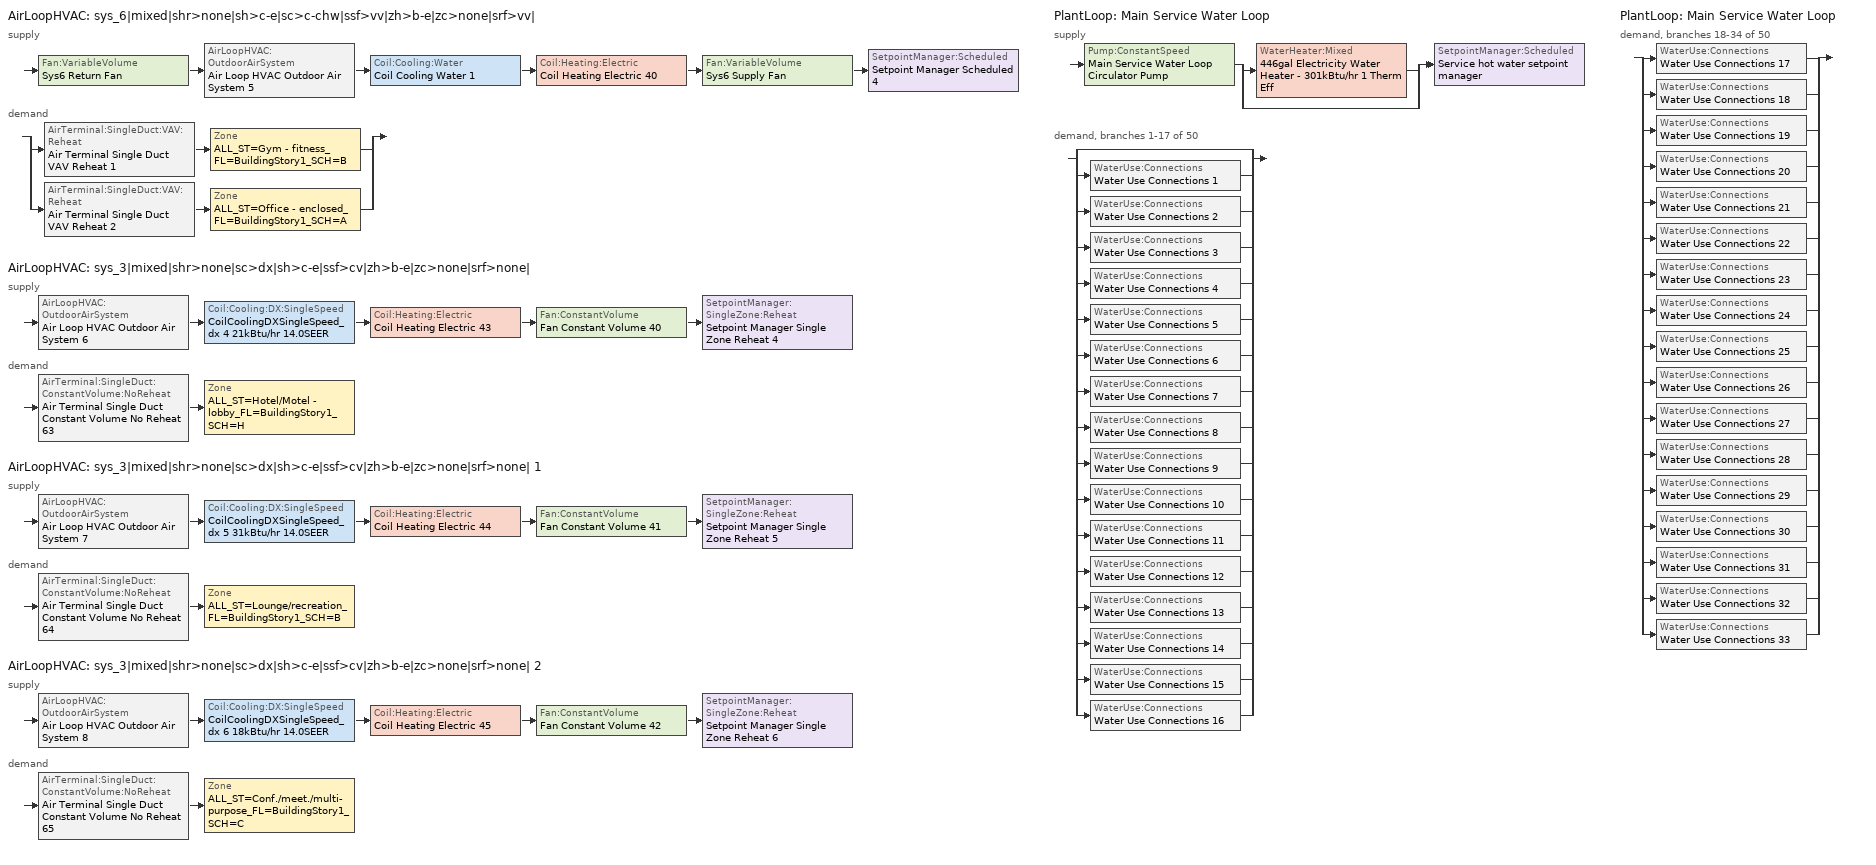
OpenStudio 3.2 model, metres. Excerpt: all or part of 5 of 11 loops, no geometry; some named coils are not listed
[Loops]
AirLoopHVAC 'sys_6|mixed|shr>none|sh>c-e|sc>c-chw|ssf>vv|zh>b-e|zc>none|srf>vv|'
 supply: Fan:VariableVolume 'Sys6 Return Fan' > AirLoopHVAC:OutdoorAirSystem 'Air Loop HVAC Outdoor Air System 5' > Coil:Cooling:Water 'Coil Cooling Water 1' > Coil:Heating:Electric 'Coil Heating Electric 40' > Fan:VariableVolume 'Sys6 Supply Fan' > SetpointManager:Scheduled 'Setpoint Manager Scheduled 4'
 demand: split
  | AirTerminal:SingleDuct:VAV:Reheat 'Air Terminal Single Duct VAV Reheat 1' > Zone 'ALL_ST=Gym - fitness_FL=BuildingStory1_SCH=B'
  | AirTerminal:SingleDuct:VAV:Reheat 'Air Terminal Single Duct VAV Reheat 2' > Zone 'ALL_ST=Office - enclosed_FL=BuildingStory1_SCH=A'
AirLoopHVAC 'sys_3|mixed|shr>none|sc>dx|sh>c-e|ssf>cv|zh>b-e|zc>none|srf>none|'
 supply: AirLoopHVAC:OutdoorAirSystem 'Air Loop HVAC Outdoor Air System 6' > Coil:Cooling:DX:SingleSpeed 'CoilCoolingDXSingleSpeed_dx 4 21kBtu/hr 14.0SEER' > Coil:Heating:Electric 'Coil Heating Electric 43' > Fan:ConstantVolume 'Fan Constant Volume 40' > SetpointManager:SingleZone:Reheat 'Setpoint Manager Single Zone Reheat 4'
 demand: AirTerminal:SingleDuct:ConstantVolume:NoReheat 'Air Terminal Single Duct Constant Volume No Reheat 63' > Zone 'ALL_ST=Hotel/Motel - lobby_FL=BuildingStory1_SCH=H'
AirLoopHVAC 'sys_3|mixed|shr>none|sc>dx|sh>c-e|ssf>cv|zh>b-e|zc>none|srf>none| 1'
 supply: AirLoopHVAC:OutdoorAirSystem 'Air Loop HVAC Outdoor Air System 7' > Coil:Cooling:DX:SingleSpeed 'CoilCoolingDXSingleSpeed_dx 5 31kBtu/hr 14.0SEER' > Coil:Heating:Electric 'Coil Heating Electric 44' > Fan:ConstantVolume 'Fan Constant Volume 41' > SetpointManager:SingleZone:Reheat 'Setpoint Manager Single Zone Reheat 5'
 demand: AirTerminal:SingleDuct:ConstantVolume:NoReheat 'Air Terminal Single Duct Constant Volume No Reheat 64' > Zone 'ALL_ST=Lounge/recreation_FL=BuildingStory1_SCH=B'
AirLoopHVAC 'sys_3|mixed|shr>none|sc>dx|sh>c-e|ssf>cv|zh>b-e|zc>none|srf>none| 2'
 supply: AirLoopHVAC:OutdoorAirSystem 'Air Loop HVAC Outdoor Air System 8' > Coil:Cooling:DX:SingleSpeed 'CoilCoolingDXSingleSpeed_dx 6 18kBtu/hr 14.0SEER' > Coil:Heating:Electric 'Coil Heating Electric 45' > Fan:ConstantVolume 'Fan Constant Volume 42' > SetpointManager:SingleZone:Reheat 'Setpoint Manager Single Zone Reheat 6'
 demand: AirTerminal:SingleDuct:ConstantVolume:NoReheat 'Air Terminal Single Duct Constant Volume No Reheat 65' > Zone 'ALL_ST=Conf./meet./multi-purpose_FL=BuildingStory1_SCH=C'
PlantLoop 'Main Service Water Loop'
 supply: Pump:ConstantSpeed 'Main Service Water Loop Circulator Pump' > split
  | WaterHeater:Mixed '446gal Electricity Water Heater - 301kBtu/hr 1 Therm Eff'
  | bypass
  join > SetpointManager:Scheduled 'Service hot water setpoint manager'
 demand, branches 1-17 of 50: split
  | bypass
  | WaterUse:Connections 'Water Use Connections 1'
  | WaterUse:Connections 'Water Use Connections 2'
  | WaterUse:Connections 'Water Use Connections 3'
  | WaterUse:Connections 'Water Use Connections 4'
  | WaterUse:Connections 'Water Use Connections 5'
  | WaterUse:Connections 'Water Use Connections 6'
  | WaterUse:Connections 'Water Use Connections 7'
  | WaterUse:Connections 'Water Use Connections 8'
  | WaterUse:Connections 'Water Use Connections 9'
  | WaterUse:Connections 'Water Use Connections 10'
  | WaterUse:Connections 'Water Use Connections 11'
  | WaterUse:Connections 'Water Use Connections 12'
  | WaterUse:Connections 'Water Use Connections 13'
  | WaterUse:Connections 'Water Use Connections 14'
  | WaterUse:Connections 'Water Use Connections 15'
  | WaterUse:Connections 'Water Use Connections 16'
PlantLoop 'Main Service Water Loop'
 demand, branches 18-34 of 50: split
  | WaterUse:Connections 'Water Use Connections 17'
  | WaterUse:Connections 'Water Use Connections 18'
  | WaterUse:Connections 'Water Use Connections 19'
  | WaterUse:Connections 'Water Use Connections 20'
  | WaterUse:Connections 'Water Use Connections 21'
  | WaterUse:Connections 'Water Use Connections 22'
  | WaterUse:Connections 'Water Use Connections 23'
  | WaterUse:Connections 'Water Use Connections 24'
  | WaterUse:Connections 'Water Use Connections 25'
  | WaterUse:Connections 'Water Use Connections 26'
  | WaterUse:Connections 'Water Use Connections 27'
  | WaterUse:Connections 'Water Use Connections 28'
  | WaterUse:Connections 'Water Use Connections 29'
  | WaterUse:Connections 'Water Use Connections 30'
  | WaterUse:Connections 'Water Use Connections 31'
  | WaterUse:Connections 'Water Use Connections 32'
  | WaterUse:Connections 'Water Use Connections 33'
[Sizing:Zone] Zone Cooling Design Supply Air Temperature Input Method=TemperatureDifference; Zone Cooling Design Supply Air Temperature {C}=14; Zone Cooling Design Supply Air Temperature Difference {deltaC}=11; Zone Heating Design Supply Air Temperature Input Method=TemperatureDifference; Zone Heating Design Supply Air Temperature {C}=40; Zone Heating Design Supply Air Temperature Difference {deltaC}=21; Zone Cooling Design Supply Air Humidity Ratio {kg-H2O/kg-air}=0.0085; Zone Heating Design Supply Air Humidity Ratio {kg-H2O/kg-air}=0.008; Zone Heating Sizing Factor=1.3; Zone Cooling Sizing Factor=1.1; Cooling Design Air Flow Method=DesignDay; Heating Design Air Flow Method=DesignDay; Account for Dedicated Outdoor Air System=No; Dedicated Outdoor Air System Control Strategy=NeutralSupplyAir; Dedicated Outdoor Air Low Setpoint Temperature for Design {C}=autosize; Dedicated Outdoor Air High Setpoint Temperature for Design {C}=autosize
ALL_ST=Office - enclosed_FL=BuildingStory1_SCH=A; ALL_ST=Hotel/Motel - lobby_FL=BuildingStory1_SCH=H; ALL_ST=Lounge/recreation_FL=BuildingStory1_SCH=B; ALL_ST=Conf./meet./multi-purpose_FL=BuildingStory1_SCH=C; ALL_ST=Gym - fitness_FL=BuildingStory1_SCH=B
[Zone equipment]
ALL_ST=Office - enclosed_FL=BuildingStory1_SCH=A: Zone HVAC Baseboard Convective Electric 64, Air Terminal Single Duct VAV Reheat 2
ALL_ST=Hotel/Motel - lobby_FL=BuildingStory1_SCH=H: Zone HVAC Baseboard Convective Electric 65, Air Terminal Single Duct Constant Volume No Reheat 63
ALL_ST=Lounge/recreation_FL=BuildingStory1_SCH=B: Zone HVAC Baseboard Convective Electric 66, Air Terminal Single Duct Constant Volume No Reheat 64
ALL_ST=Conf./meet./multi-purpose_FL=BuildingStory1_SCH=C: Zone HVAC Baseboard Convective Electric 67, Air Terminal Single Duct Constant Volume No Reheat 65
ALL_ST=Gym - fitness_FL=BuildingStory1_SCH=B: Zone HVAC Baseboard Convective Electric 63, Air Terminal Single Duct VAV Reheat 1
[AirLoopHVAC] Design Supply Air Flow Rate {m3/s}=autosize; Design Return Air Flow Fraction of Supply Air Flow=1
Name | Availability Schedule
sys_6|mixed|shr>none|sh>c-e|sc>c-chw|ssf>vv|zh>b-e|zc>none|srf>vv| | sys_6|mixed|shr>none|sh>c-e|sc>c-chw|ssf>vv|zh>b-e|zc>none|srf>vv| Occ Sch
sys_3|mixed|shr>none|sc>dx|sh>c-e|ssf>cv|zh>b-e|zc>none|srf>none| | sys_3|mixed|shr>none|sc>dx|sh>c-e|ssf>cv|zh>b-e|zc>none|srf>none| Occ Sch
sys_3|mixed|shr>none|sc>dx|sh>c-e|ssf>cv|zh>b-e|zc>none|srf>none| 1 | sys_3|mixed|shr>none|sc>dx|sh>c-e|ssf>cv|zh>b-e|zc>none|srf>none| 1 Occ Sch
sys_3|mixed|shr>none|sc>dx|sh>c-e|ssf>cv|zh>b-e|zc>none|srf>none| 2 | sys_3|mixed|shr>none|sc>dx|sh>c-e|ssf>cv|zh>b-e|zc>none|srf>none| 2 Occ Sch
[Sizing:System] Type of Load to Size On=Sensible; Design Outdoor Air Flow Rate {m3/s}=Autosize; Preheat Design Temperature {C}=7; Preheat Design Humidity Ratio {kg-H2O/kg-Air}=0.008; Precool Design Humidity Ratio {kg-H2O/kg-Air}=0.008; Central Cooling Design Supply Air Temperature {C}=13; Sizing Option=NonCoincident; 100% Outdoor Air in Cooling=No; 100% Outdoor Air in Heating=No; Central Cooling Design Supply Air Humidity Ratio {kg-H2O/kg-Air}=0.0085; Central Heating Design Supply Air Humidity Ratio {kg-H2O/kg-Air}=0.008; Cooling Design Air Flow Method=DesignDay; Cooling Design Air Flow Rate {m3/s}=0; Heating Design Air Flow Method=DesignDay; Heating Design Air Flow Rate {m3/s}=0; System Outdoor Air Method=ZoneSum; Zone Maximum Outdoor Air Fraction=1; Cooling Supply Air Flow Rate Per Floor Area {m3/s-m2}=0.00996765; Cooling Fraction of Autosized Cooling Supply Air Flow Rate=1; Cooling Supply Air Flow Rate Per Unit Cooling Capacity {m3/s-W}=3.94755e-05; Heating Supply Air Flow Rate Per Floor Area {m3/s-m2}=0.00996765; Heating Fraction of Autosized Heating Supply Air Flow Rate=1; Heating Fraction of Autosized Cooling Supply Air Flow Rate=1; Heating Supply Air Flow Rate Per Unit Heating Capacity {m3/s-W}=3.15882e-05; Cooling Design Capacity Method=CoolingDesignCapacity; Cooling Design Capacity {W}=autosize; Cooling Design Capacity Per Floor Area {W/m2}=234.7; Fraction of Autosized Cooling Design Capacity=1; Heating Design Capacity Method=HeatingDesignCapacity; Heating Design Capacity {W}=autosize; Heating Design Capacity Per Floor Area {W/m2}=157; Fraction of Autosized Heating Design Capacity=1; Central Cooling Capacity Control Method=OnOff
Name | Central Heating Maximum System Air Flow Ratio | Precool Design Temperature {C} | Central Heating Design Supply Air Temperature {C}
sys_6|mixed|shr>none|sh>c-e|sc>c-chw|ssf>vv|zh>b-e|zc>none|srf>vv| | 0.3 | 12.8 | 13.1
sys_3|mixed|shr>none|sc>dx|sh>c-e|ssf>cv|zh>b-e|zc>none|srf>none|; sys_3|mixed|shr>none|sc>dx|sh>c-e|ssf>cv|zh>b-e|zc>none|srf>none| 1; sys_3|mixed|shr>none|sc>dx|sh>c-e|ssf>cv|zh>b-e|zc>none|srf>none| 2 | 1 | 13 | 43
[Fan:ConstantVolume] Availability Schedule=Always On Discrete; Fan Total Efficiency=0.39975; Pressure Rise {Pa}=640; Maximum Flow Rate {m3/s}=AutoSize; Motor Efficiency=0.615
Fan Constant Volume 40; Fan Constant Volume 41; Fan Constant Volume 42
[Coil:Heating:Electric] Availability Schedule=Always On Discrete
Coil Heating Electric 40; Coil Heating Electric 41; Coil Heating Electric 42; Coil Heating Electric 43; Coil Heating Electric 44; Coil Heating Electric 45
[Coil:Cooling:DX:SingleSpeed] Availability Schedule=Always On Discrete; Rated Total Cooling Capacity {W}=autosize; Rated Sensible Heat Ratio=autosize; Rated COP {W/W}=4.11713; Rated Air Flow Rate {m3/s}=autosize; Rated Evaporator Fan Power Per Volume Flow Rate {W/(m3/s)}=773.3; Total Cooling Capacity Function of Temperature Curve=DXCOOL-NECB2011-REF-CAPFT; Total Cooling Capacity Function of Flow Fraction Curve=DXCOOL-NECB2011-REF-CAPFFLOW; Energy Input Ratio Function of Temperature Curve=DXCOOL-NECB2011-REF-COOLEIRFT; Energy Input Ratio Function of Flow Fraction Curve=DXCOOL-NECB2011-REF-COOLEIRFFLOW; Part Load Fraction Correlation Curve=DXCOOL-NECB2011-REF-COOLPLFFPLR; Minimum Outdoor Dry-Bulb Temperature for Compressor Operation {C}=-25; Condenser Type=AirCooled; Evaporative Condenser Effectiveness=0; Evaporative Condenser Air Flow Rate {m3/s}=Autosize; Evaporative Condenser Pump Rated Power Consumption {W}=Autosize; Crankcase Heater Capacity {W}=0; Maximum Outdoor Dry-Bulb Temperature for Crankcase Heater Operation {C}=0; Basin Heater Capacity {W/K}=0; Basin Heater Setpoint Temperature {C}=10
CoilCoolingDXSingleSpeed_dx 4 21kBtu/hr 14.0SEER; CoilCoolingDXSingleSpeed_dx 5 31kBtu/hr 14.0SEER; CoilCoolingDXSingleSpeed_dx 6 18kBtu/hr 14.0SEER
[Controller:OutdoorAir] Minimum Outdoor Air Flow Rate {m3/s}=autosize; Maximum Outdoor Air Flow Rate {m3/s}=Autosize; Economizer Control Type=NoEconomizer; Economizer Control Action Type=ModulateFlow; Economizer Maximum Limit Dry-Bulb Temperature {C}=28; Economizer Maximum Limit Enthalpy {J/kg}=64000; Economizer Minimum Limit Dry-Bulb Temperature {C}=-100; Lockout Type=NoLockout; Minimum Limit Type=FixedMinimum; High Humidity Control=No; Heat Recovery Bypass Control Type=BypassWhenWithinEconomizerLimits
Name | Minimum Outdoor Air Schedule | Controller Mechanical Ventilation
Controller Outdoor Air 5 | sys_6|mixed|shr>none|sh>c-e|sc>c-chw|ssf>vv|zh>b-e|zc>none|srf>vv| Occ Sch | Controller Mechanical Ventilation 5
Controller Outdoor Air 6 | sys_3|mixed|shr>none|sc>dx|sh>c-e|ssf>cv|zh>b-e|zc>none|srf>none| Occ Sch | Controller Mechanical Ventilation 6
Controller Outdoor Air 7 | sys_3|mixed|shr>none|sc>dx|sh>c-e|ssf>cv|zh>b-e|zc>none|srf>none| 1 Occ Sch | Controller Mechanical Ventilation 7
Controller Outdoor Air 8 | sys_3|mixed|shr>none|sc>dx|sh>c-e|ssf>cv|zh>b-e|zc>none|srf>none| 2 Occ Sch | Controller Mechanical Ventilation 8
[Controller:MechanicalVentilation] Availability Schedule=Always On Discrete; System Outdoor Air Method=ZoneSum
Controller Mechanical Ventilation 5; Controller Mechanical Ventilation 6; Controller Mechanical Ventilation 7; Controller Mechanical Ventilation 8
[AirLoopHVAC:OutdoorAirSystem]
Name | Controller
Air Loop HVAC Outdoor Air System 5 | Controller Outdoor Air 5
Air Loop HVAC Outdoor Air System 6 | Controller Outdoor Air 6
Air Loop HVAC Outdoor Air System 7 | Controller Outdoor Air 7
Air Loop HVAC Outdoor Air System 8 | Controller Outdoor Air 8
[SetpointManager:Scheduled] Control Variable=Temperature
Name | Schedule
Setpoint Manager Scheduled 4 | Supply Air Temp
Service hot water setpoint manager | Service Water Loop Temp - 140F
[ZoneHVAC:Baseboard:Convective:Electric] Availability Schedule=Always On Discrete; Nominal Capacity {W}=autosize; Efficiency=1
Zone HVAC Baseboard Convective Electric 63; Zone HVAC Baseboard Convective Electric 64; Zone HVAC Baseboard Convective Electric 65; Zone HVAC Baseboard Convective Electric 66; Zone HVAC Baseboard Convective Electric 67
[AirTerminal:SingleDuct:ConstantVolume:NoReheat] Availability Schedule=Always On Discrete; Maximum Air Flow Rate {m3/s}=AutoSize
Air Terminal Single Duct Constant Volume No Reheat 63; Air Terminal Single Duct Constant Volume No Reheat 64; Air Terminal Single Duct Constant Volume No Reheat 65
[SetpointManager:SingleZone:Reheat] Minimum Supply Air Temperature {C}=13; Maximum Supply Air Temperature {C}=43
Name | Control Zone
Setpoint Manager Single Zone Reheat 4 | ALL_ST=Hotel/Motel - lobby_FL=BuildingStory1_SCH=H
Setpoint Manager Single Zone Reheat 5 | ALL_ST=Lounge/recreation_FL=BuildingStory1_SCH=B
Setpoint Manager Single Zone Reheat 6 | ALL_ST=Conf./meet./multi-purpose_FL=BuildingStory1_SCH=C
[PlantLoop]
Main Service Water Loop: Glycol Concentration=0; Maximum Loop Temperature {C}=60; Minimum Loop Temperature {C}=10; Plant Loop Volume {m3}=Autocalculate; Load Distribution Scheme=Optimal
[Sizing:Plant]
Main Service Water Loop: Loop Type=Heating; Design Loop Exit Temperature {C}=60; Loop Design Temperature Difference {deltaC}=5; Sizing Option=NonCoincident; Zone Timesteps in Averaging Window=1; Coincident Sizing Factor Mode=None
[Pump:ConstantSpeed]
Main Service Water Loop Circulator Pump: Rated Flow Rate {m3/s}=autosize; Rated Pump Head {Pa}=239928; Rated Power Consumption {W}=autosize; Motor Efficiency=0.855; Fraction of Motor Inefficiencies to Fluid Stream=0; Pump Control Type=Intermittent; Design Power Sizing Method=PowerPerFlowPerPressure; Design Electric Power per Unit Flow Rate {W/(m3/s)}=348701.1; Design Shaft Power per Unit Flow Rate per Unit Head {W-s/m3-Pa}=1.28205
[Fan:VariableVolume] Availability Schedule=Always On Discrete; Maximum Flow Rate {m3/s}=Autosize; Fan Power Minimum Flow Rate Input Method=Fraction; Fan Power Minimum Flow Fraction=0.68; Fan Power Minimum Air Flow Rate {m3/s}=0; Motor In Airstream Fraction=1; Fan Power Coefficient 1=-2.4176; Fan Power Coefficient 2=9.5874; Fan Power Coefficient 3=-11.559; Fan Power Coefficient 4=5.4009; Fan Power Coefficient 5=0
Name | Fan Total Efficiency | Pressure Rise {Pa} | Motor Efficiency
Sys6 Supply Fan | 0.549965 | 1000 | 0.8461
Sys6 Return Fan | 0.299975 | 250 | 0.4615
[AirTerminal:SingleDuct:VAV:Reheat] Availability Schedule=Always On Discrete; Maximum Air Flow Rate {m3/s}=AutoSize; Zone Minimum Air Flow Input Method=Constant; Constant Minimum Air Flow Fraction=0.3; Maximum Hot Water or Steam Flow Rate {m3/s}=AutoSize; Minimum Hot Water or Steam Flow Rate {m3/s}=0; Convergence Tolerance=0.001; Damper Heating Action=Normal; Maximum Flow per Zone Floor Area During Reheat {m3/s-m2}=AutoSize; Maximum Flow Fraction During Reheat=0.5; Maximum Reheat Air Temperature {C}=43; Control For Outdoor Air=No
Name | Fixed Minimum Air Flow Rate {m3/s} | Reheat Coil
Air Terminal Single Duct VAV Reheat 1 | 0.0652179 | Coil Heating Electric 41
Air Terminal Single Duct VAV Reheat 2 | 0.260872 | Coil Heating Electric 42
[WaterHeater:Mixed]
446gal Electricity Water Heater - 301kBtu/hr 1 Therm Eff: Tank Volume {m3}=1.68934; Setpoint Temperature Schedule=Service Water Loop Temp - 140F; Deadband Temperature Difference {deltaC}=2; Maximum Temperature Limit {C}=60; Heater Control Type=Cycle; Heater Maximum Capacity {W}=88267.9; Heater Fuel Type=Electricity; Heater Thermal Efficiency=1; Off Cycle Parasitic Fuel Consumption Rate {W}=137.414; Off Cycle Parasitic Fuel Type=Electricity; Off Cycle Parasitic Heat Fraction to Tank=0.8; On Cycle Parasitic Fuel Consumption Rate {W}=137.414; On Cycle Parasitic Fuel Type=Electricity; On Cycle Parasitic Heat Fraction to Tank=0; Ambient Temperature Indicator=Schedule; Ambient Temperature Schedule=Water Heater Ambient Temp Schedule - 70.0f; Off Cycle Loss Coefficient to Ambient Temperature {W/K}=5.7228; On Cycle Loss Coefficient to Ambient Temperature {W/K}=5.7228; Use Side Effectiveness=1; Source Side Effectiveness=1; Use Side Design Flow Rate {m3/s}=autosize; Source Side Design Flow Rate {m3/s}=autosize; Indirect Water Heating Recovery Time {hr}=1.5; Source Side Flow Control Mode=IndirectHeatPrimarySetpoint
[WaterHeater:Sizing]
446gal Electricity Water Heater - 301kBtu/hr 1 Therm Eff: Design Mode=PeakDraw; Time Storage Can Meet Peak Draw {hr}=0.538503; Time for Tank Recovery {hr}=0; Nominal Tank Volume for Autosizing Plant Connections {m3}=1
[WaterUse:Connections] Drain Water Heat Exchanger Type=None; Drain Water Heat Exchanger Destination=Plant
Name | Water Use Equipment Name 1
Water Use Connections 1 | Employeeloungeflr1 Service Water Use 0.02gal/min
Water Use Connections 2 | Exercisecenterflr1 Service Water Use 0.05gal/min
Water Use Connections 3 | Frontloungeflr1 Service Water Use 0.04gal/min
Water Use Connections 4 | Frontofficeflr1 Service Water Use 0.05gal/min
Water Use Connections 5 | Frontstorageflr1 Service Water Use 0.0gal/min
Water Use Connections 6 | Frontstorageflr2 Service Water Use 0.0gal/min
Water Use Connections 7 | Frontstorageflr3 Service Water Use 0.0gal/min
Water Use Connections 8 | Frontstorageflr4 Service Water Use 0.0gal/min
Water Use Connections 9 | Guestroom101 Service Water Use 0.07gal/min
Water Use Connections 10 | Guestroom102 Service Water Use 0.07gal/min
Water Use Connections 11 | Guestroom103 Service Water Use 0.07gal/min
Water Use Connections 12 | Guestroom104 Service Water Use 0.07gal/min
Water Use Connections 13 | Guestroom105 Service Water Use 0.07gal/min
Water Use Connections 14 | Guestroom201 Service Water Use 0.07gal/min
Water Use Connections 15 | Guestroom202_205 Service Water Use 0.27gal/min
Water Use Connections 16 | Guestroom206_208 Service Water Use 0.22gal/min
Water Use Connections 17 | Guestroom209_212 Service Water Use 0.27gal/min
Water Use Connections 18 | Guestroom213 Service Water Use 0.07gal/min
Water Use Connections 19 | Guestroom214 Service Water Use 0.07gal/min
Water Use Connections 20 | Guestroom215_218 Service Water Use 0.27gal/min
Water Use Connections 21 | Guestroom219 Service Water Use 0.07gal/min
Water Use Connections 22 | Guestroom220_223 Service Water Use 0.27gal/min
Water Use Connections 23 | Guestroom224 Service Water Use 0.07gal/min
Water Use Connections 24 | Guestroom301 Service Water Use 0.07gal/min
Water Use Connections 25 | Guestroom302_305 Service Water Use 0.27gal/min
Water Use Connections 26 | Guestroom306_308 Service Water Use 0.22gal/min
Water Use Connections 27 | Guestroom309_312 Service Water Use 0.27gal/min
Water Use Connections 28 | Guestroom313 Service Water Use 0.07gal/min
Water Use Connections 29 | Guestroom314 Service Water Use 0.07gal/min
Water Use Connections 30 | Guestroom315_318 Service Water Use 0.27gal/min
Water Use Connections 31 | Guestroom319 Service Water Use 0.07gal/min
Water Use Connections 32 | Guestroom320_323 Service Water Use 0.27gal/min
Water Use Connections 33 | Guestroom324 Service Water Use 0.07gal/min
[WaterUse:Equipment:Definition]
Name | Peak Flow Rate {m3/s} | Target Temperature Schedule | Sensible Fraction Schedule | Latent Fraction Schedule
Employeeloungeflr1 Service Water Use Def 0.02gal/min | 1.05306e-06 | Schedule Ruleset 5 | Schedule Ruleset 3 | Schedule Ruleset 4
Exercisecenterflr1 Service Water Use Def 0.05gal/min | 3.15404e-06 | Schedule Ruleset 8 | Schedule Ruleset 6 | Schedule Ruleset 7
Frontloungeflr1 Service Water Use Def 0.04gal/min | 2.61999e-06 | Schedule Ruleset 11 | Schedule Ruleset 9 | Schedule Ruleset 10
Frontofficeflr1 Service Water Use Def 0.05gal/min | 3.15743e-06 | Schedule Ruleset 14 | Schedule Ruleset 12 | Schedule Ruleset 13
Frontstorageflr1 Service Water Use Def 0.0gal/min | 2.02531e-07 | Schedule Ruleset 17 | Schedule Ruleset 15 | Schedule Ruleset 16
Frontstorageflr2 Service Water Use Def 0.0gal/min | 2.02531e-07 | Schedule Ruleset 20 | Schedule Ruleset 18 | Schedule Ruleset 19
Frontstorageflr3 Service Water Use Def 0.0gal/min | 2.02531e-07 | Schedule Ruleset 23 | Schedule Ruleset 21 | Schedule Ruleset 22
Frontstorageflr4 Service Water Use Def 0.0gal/min | 2.02531e-07 | Schedule Ruleset 26 | Schedule Ruleset 24 | Schedule Ruleset 25
Guestroom101 Service Water Use Def 0.07gal/min | 4.2109e-06 | Schedule Ruleset 29 | Schedule Ruleset 27 | Schedule Ruleset 28
Guestroom102 Service Water Use Def 0.07gal/min | 4.2109e-06 | Schedule Ruleset 32 | Schedule Ruleset 30 | Schedule Ruleset 31
Guestroom103 Service Water Use Def 0.07gal/min | 4.2109e-06 | Schedule Ruleset 35 | Schedule Ruleset 33 | Schedule Ruleset 34
Guestroom104 Service Water Use Def 0.07gal/min | 4.2106e-06 | Schedule Ruleset 38 | Schedule Ruleset 36 | Schedule Ruleset 37
Guestroom105 Service Water Use Def 0.07gal/min | 4.2106e-06 | Schedule Ruleset 41 | Schedule Ruleset 39 | Schedule Ruleset 40
Guestroom201 Service Water Use Def 0.07gal/min | 4.2109e-06 | Schedule Ruleset 44 | Schedule Ruleset 42 | Schedule Ruleset 43
Guestroom202_205 Service Water Use Def 0.27gal/min | 1.68436e-05 | Schedule Ruleset 47 | Schedule Ruleset 45 | Schedule Ruleset 46
Guestroom206_208 Service Water Use Def 0.22gal/min | 1.36044e-05 | Schedule Ruleset 50 | Schedule Ruleset 48 | Schedule Ruleset 49
Guestroom209_212 Service Water Use Def 0.27gal/min | 1.68436e-05 | Schedule Ruleset 53 | Schedule Ruleset 51 | Schedule Ruleset 52
Guestroom213 Service Water Use Def 0.07gal/min | 4.2109e-06 | Schedule Ruleset 56 | Schedule Ruleset 54 | Schedule Ruleset 55
Guestroom214 Service Water Use Def 0.07gal/min | 4.2106e-06 | Schedule Ruleset 59 | Schedule Ruleset 57 | Schedule Ruleset 58
Guestroom215_218 Service Water Use Def 0.27gal/min | 1.68424e-05 | Schedule Ruleset 62 | Schedule Ruleset 60 | Schedule Ruleset 61
Guestroom219 Service Water Use Def 0.07gal/min | 4.2106e-06 | Schedule Ruleset 65 | Schedule Ruleset 63 | Schedule Ruleset 64
Guestroom220_223 Service Water Use Def 0.27gal/min | 1.68424e-05 | Schedule Ruleset 68 | Schedule Ruleset 66 | Schedule Ruleset 67
Guestroom224 Service Water Use Def 0.07gal/min | 4.2106e-06 | Schedule Ruleset 71 | Schedule Ruleset 69 | Schedule Ruleset 70
Guestroom301 Service Water Use Def 0.07gal/min | 4.2109e-06 | Schedule Ruleset 74 | Schedule Ruleset 72 | Schedule Ruleset 73
Guestroom302_305 Service Water Use Def 0.27gal/min | 1.68436e-05 | Schedule Ruleset 77 | Schedule Ruleset 75 | Schedule Ruleset 76
Guestroom306_308 Service Water Use Def 0.22gal/min | 1.36044e-05 | Schedule Ruleset 80 | Schedule Ruleset 78 | Schedule Ruleset 79
Guestroom309_312 Service Water Use Def 0.27gal/min | 1.68436e-05 | Schedule Ruleset 83 | Schedule Ruleset 81 | Schedule Ruleset 82
Guestroom313 Service Water Use Def 0.07gal/min | 4.2109e-06 | Schedule Ruleset 86 | Schedule Ruleset 84 | Schedule Ruleset 85
Guestroom314 Service Water Use Def 0.07gal/min | 4.2106e-06 | Schedule Ruleset 89 | Schedule Ruleset 87 | Schedule Ruleset 88
Guestroom315_318 Service Water Use Def 0.27gal/min | 1.68424e-05 | Schedule Ruleset 92 | Schedule Ruleset 90 | Schedule Ruleset 91
Guestroom319 Service Water Use Def 0.07gal/min | 4.2106e-06 | Schedule Ruleset 95 | Schedule Ruleset 93 | Schedule Ruleset 94
Guestroom320_323 Service Water Use Def 0.27gal/min | 1.68424e-05 | Schedule Ruleset 98 | Schedule Ruleset 96 | Schedule Ruleset 97
Guestroom324 Service Water Use Def 0.07gal/min | 4.2106e-06 | Schedule Ruleset 101 | Schedule Ruleset 99 | Schedule Ruleset 100
[WaterUse:Equipment]
Name | Water Use Equipment Definition | Space | Flow Rate Fraction Schedule
Employeeloungeflr1 Service Water Use 0.02gal/min | Employeeloungeflr1 Service Water Use Def 0.02gal/min | EmployeeLoungeFlr1 | NECB-B-Service Water Heating
Exercisecenterflr1 Service Water Use 0.05gal/min | Exercisecenterflr1 Service Water Use Def 0.05gal/min | ExerciseCenterFlr1 | NECB-B-Service Water Heating
Frontloungeflr1 Service Water Use 0.04gal/min | Frontloungeflr1 Service Water Use Def 0.04gal/min | FrontLoungeFlr1 | NECB-H-Service Water Heating
Frontofficeflr1 Service Water Use 0.05gal/min | Frontofficeflr1 Service Water Use Def 0.05gal/min | FrontOfficeFlr1 | NECB-A-Service Water Heating
Frontstorageflr1 Service Water Use 0.0gal/min | Frontstorageflr1 Service Water Use Def 0.0gal/min | FrontStorageFlr1 | NECB-E-Service Water Heating
Frontstorageflr2 Service Water Use 0.0gal/min | Frontstorageflr2 Service Water Use Def 0.0gal/min | FrontStorageFlr2 | NECB-E-Service Water Heating
Frontstorageflr3 Service Water Use 0.0gal/min | Frontstorageflr3 Service Water Use Def 0.0gal/min | FrontStorageFlr3 | NECB-E-Service Water Heating
Frontstorageflr4 Service Water Use 0.0gal/min | Frontstorageflr4 Service Water Use Def 0.0gal/min | FrontStorageFlr4 | NECB-E-Service Water Heating
Guestroom101 Service Water Use 0.07gal/min | Guestroom101 Service Water Use Def 0.07gal/min | GuestRoom101 | NECB-F-Service Water Heating
Guestroom102 Service Water Use 0.07gal/min | Guestroom102 Service Water Use Def 0.07gal/min | GuestRoom102 | NECB-F-Service Water Heating
Guestroom103 Service Water Use 0.07gal/min | Guestroom103 Service Water Use Def 0.07gal/min | GuestRoom103 | NECB-F-Service Water Heating
Guestroom104 Service Water Use 0.07gal/min | Guestroom104 Service Water Use Def 0.07gal/min | GuestRoom104 | NECB-F-Service Water Heating
Guestroom105 Service Water Use 0.07gal/min | Guestroom105 Service Water Use Def 0.07gal/min | GuestRoom105 | NECB-F-Service Water Heating
Guestroom201 Service Water Use 0.07gal/min | Guestroom201 Service Water Use Def 0.07gal/min | GuestRoom201 | NECB-F-Service Water Heating
Guestroom202_205 Service Water Use 0.27gal/min | Guestroom202_205 Service Water Use Def 0.27gal/min | GuestRoom202_205 | NECB-F-Service Water Heating
Guestroom206_208 Service Water Use 0.22gal/min | Guestroom206_208 Service Water Use Def 0.22gal/min | GuestRoom206_208 | NECB-F-Service Water Heating
Guestroom209_212 Service Water Use 0.27gal/min | Guestroom209_212 Service Water Use Def 0.27gal/min | GuestRoom209_212 | NECB-F-Service Water Heating
Guestroom213 Service Water Use 0.07gal/min | Guestroom213 Service Water Use Def 0.07gal/min | GuestRoom213 | NECB-F-Service Water Heating
Guestroom214 Service Water Use 0.07gal/min | Guestroom214 Service Water Use Def 0.07gal/min | GuestRoom214 | NECB-F-Service Water Heating
Guestroom215_218 Service Water Use 0.27gal/min | Guestroom215_218 Service Water Use Def 0.27gal/min | GuestRoom215_218 | NECB-F-Service Water Heating
Guestroom219 Service Water Use 0.07gal/min | Guestroom219 Service Water Use Def 0.07gal/min | GuestRoom219 | NECB-F-Service Water Heating
Guestroom220_223 Service Water Use 0.27gal/min | Guestroom220_223 Service Water Use Def 0.27gal/min | GuestRoom220_223 | NECB-F-Service Water Heating
Guestroom224 Service Water Use 0.07gal/min | Guestroom224 Service Water Use Def 0.07gal/min | GuestRoom224 | NECB-F-Service Water Heating
Guestroom301 Service Water Use 0.07gal/min | Guestroom301 Service Water Use Def 0.07gal/min | GuestRoom301 | NECB-F-Service Water Heating
Guestroom302_305 Service Water Use 0.27gal/min | Guestroom302_305 Service Water Use Def 0.27gal/min | GuestRoom302_305 | NECB-F-Service Water Heating
Guestroom306_308 Service Water Use 0.22gal/min | Guestroom306_308 Service Water Use Def 0.22gal/min | GuestRoom306_308 | NECB-F-Service Water Heating
Guestroom309_312 Service Water Use 0.27gal/min | Guestroom309_312 Service Water Use Def 0.27gal/min | GuestRoom309_312 | NECB-F-Service Water Heating
Guestroom313 Service Water Use 0.07gal/min | Guestroom313 Service Water Use Def 0.07gal/min | GuestRoom313 | NECB-F-Service Water Heating
Guestroom314 Service Water Use 0.07gal/min | Guestroom314 Service Water Use Def 0.07gal/min | GuestRoom314 | NECB-F-Service Water Heating
Guestroom315_318 Service Water Use 0.27gal/min | Guestroom315_318 Service Water Use Def 0.27gal/min | GuestRoom315_318 | NECB-F-Service Water Heating
Guestroom319 Service Water Use 0.07gal/min | Guestroom319 Service Water Use Def 0.07gal/min | GuestRoom319 | NECB-F-Service Water Heating
Guestroom320_323 Service Water Use 0.27gal/min | Guestroom320_323 Service Water Use Def 0.27gal/min | GuestRoom320_323 | NECB-F-Service Water Heating
Guestroom324 Service Water Use 0.07gal/min | Guestroom324 Service Water Use Def 0.07gal/min | GuestRoom324 | NECB-F-Service Water Heating
[Schedule:Ruleset]
Supply Air Temp: Default Day Schedule=Supply Air Temp Default
Service Water Loop Temp - 140F: Default Day Schedule=Service Water Loop Temp - 140F Default
Water Heater Ambient Temp Schedule - 70.0f: Default Day Schedule=Water Heater Ambient Temp Schedule - 70.0f Default
Schedule Ruleset 3: Default Day Schedule=Schedule Day 8
Schedule Ruleset 4: Default Day Schedule=Schedule Day 9
Schedule Ruleset 5: Default Day Schedule=Schedule Day 10
NECB-B-Service Water Heating: Default Day Schedule=NECB-B-Service Water Heating Default
Schedule Ruleset 6: Default Day Schedule=Schedule Day 11
Schedule Ruleset 7: Default Day Schedule=Schedule Day 12
Schedule Ruleset 8: Default Day Schedule=Schedule Day 13
Schedule Ruleset 9: Default Day Schedule=Schedule Day 14
Schedule Ruleset 10: Default Day Schedule=Schedule Day 15
Schedule Ruleset 11: Default Day Schedule=Schedule Day 16
NECB-H-Service Water Heating: Default Day Schedule=NECB-H-Service Water Heating Default
Schedule Ruleset 12: Default Day Schedule=Schedule Day 17
Schedule Ruleset 13: Default Day Schedule=Schedule Day 18
Schedule Ruleset 14: Default Day Schedule=Schedule Day 19
NECB-A-Service Water Heating: Default Day Schedule=NECB-A-Service Water Heating Default
Schedule Ruleset 15: Default Day Schedule=Schedule Day 20
Schedule Ruleset 16: Default Day Schedule=Schedule Day 21
Schedule Ruleset 17: Default Day Schedule=Schedule Day 22
NECB-E-Service Water Heating: Default Day Schedule=NECB-E-Service Water Heating Default
Schedule Ruleset 18: Default Day Schedule=Schedule Day 23
Schedule Ruleset 19: Default Day Schedule=Schedule Day 24
Schedule Ruleset 20: Default Day Schedule=Schedule Day 25
Schedule Ruleset 21: Default Day Schedule=Schedule Day 26
Schedule Ruleset 22: Default Day Schedule=Schedule Day 27
Schedule Ruleset 23: Default Day Schedule=Schedule Day 28
Schedule Ruleset 24: Default Day Schedule=Schedule Day 29
Schedule Ruleset 25: Default Day Schedule=Schedule Day 30
Schedule Ruleset 26: Default Day Schedule=Schedule Day 31
Schedule Ruleset 27: Default Day Schedule=Schedule Day 32
Schedule Ruleset 28: Default Day Schedule=Schedule Day 33
Schedule Ruleset 29: Default Day Schedule=Schedule Day 34
NECB-F-Service Water Heating: Default Day Schedule=NECB-F-Service Water Heating Default
Schedule Ruleset 30: Default Day Schedule=Schedule Day 35
Schedule Ruleset 31: Default Day Schedule=Schedule Day 36
Schedule Ruleset 32: Default Day Schedule=Schedule Day 37
Schedule Ruleset 33: Default Day Schedule=Schedule Day 38
Schedule Ruleset 34: Default Day Schedule=Schedule Day 39
Schedule Ruleset 35: Default Day Schedule=Schedule Day 40
Schedule Ruleset 36: Default Day Schedule=Schedule Day 41
Schedule Ruleset 37: Default Day Schedule=Schedule Day 42
Schedule Ruleset 38: Default Day Schedule=Schedule Day 43
Schedule Ruleset 39: Default Day Schedule=Schedule Day 44
Schedule Ruleset 40: Default Day Schedule=Schedule Day 45
Schedule Ruleset 41: Default Day Schedule=Schedule Day 46
Schedule Ruleset 42: Default Day Schedule=Schedule Day 47
Schedule Ruleset 43: Default Day Schedule=Schedule Day 48
Schedule Ruleset 44: Default Day Schedule=Schedule Day 49
Schedule Ruleset 45: Default Day Schedule=Schedule Day 50
Schedule Ruleset 46: Default Day Schedule=Schedule Day 51
Schedule Ruleset 47: Default Day Schedule=Schedule Day 52
Schedule Ruleset 48: Default Day Schedule=Schedule Day 53
Schedule Ruleset 49: Default Day Schedule=Schedule Day 54
Schedule Ruleset 50: Default Day Schedule=Schedule Day 55
Schedule Ruleset 51: Default Day Schedule=Schedule Day 56
Schedule Ruleset 52: Default Day Schedule=Schedule Day 57
Schedule Ruleset 53: Default Day Schedule=Schedule Day 58
Schedule Ruleset 54: Default Day Schedule=Schedule Day 59
Schedule Ruleset 55: Default Day Schedule=Schedule Day 60
Schedule Ruleset 56: Default Day Schedule=Schedule Day 61
Schedule Ruleset 57: Default Day Schedule=Schedule Day 62
Schedule Ruleset 58: Default Day Schedule=Schedule Day 63
Schedule Ruleset 59: Default Day Schedule=Schedule Day 64
Schedule Ruleset 60: Default Day Schedule=Schedule Day 65
Schedule Ruleset 61: Default Day Schedule=Schedule Day 66
Schedule Ruleset 62: Default Day Schedule=Schedule Day 67
Schedule Ruleset 63: Default Day Schedule=Schedule Day 68
Schedule Ruleset 64: Default Day Schedule=Schedule Day 69
Schedule Ruleset 65: Default Day Schedule=Schedule Day 70
Schedule Ruleset 66: Default Day Schedule=Schedule Day 71
Schedule Ruleset 67: Default Day Schedule=Schedule Day 72
Schedule Ruleset 68: Default Day Schedule=Schedule Day 73
Schedule Ruleset 69: Default Day Schedule=Schedule Day 74
Schedule Ruleset 70: Default Day Schedule=Schedule Day 75
Schedule Ruleset 71: Default Day Schedule=Schedule Day 76
Schedule Ruleset 72: Default Day Schedule=Schedule Day 77
Schedule Ruleset 73: Default Day Schedule=Schedule Day 78
Schedule Ruleset 74: Default Day Schedule=Schedule Day 79
Schedule Ruleset 75: Default Day Schedule=Schedule Day 80
Schedule Ruleset 76: Default Day Schedule=Schedule Day 81
Schedule Ruleset 77: Default Day Schedule=Schedule Day 82
Schedule Ruleset 78: Default Day Schedule=Schedule Day 83
Schedule Ruleset 79: Default Day Schedule=Schedule Day 84
Schedule Ruleset 80: Default Day Schedule=Schedule Day 85
Schedule Ruleset 81: Default Day Schedule=Schedule Day 86
Schedule Ruleset 82: Default Day Schedule=Schedule Day 87
Schedule Ruleset 83: Default Day Schedule=Schedule Day 88
Schedule Ruleset 84: Default Day Schedule=Schedule Day 89
Schedule Ruleset 85: Default Day Schedule=Schedule Day 90
Schedule Ruleset 86: Default Day Schedule=Schedule Day 91
Schedule Ruleset 87: Default Day Schedule=Schedule Day 92
Schedule Ruleset 88: Default Day Schedule=Schedule Day 93
Schedule Ruleset 89: Default Day Schedule=Schedule Day 94
Schedule Ruleset 90: Default Day Schedule=Schedule Day 95
Schedule Ruleset 91: Default Day Schedule=Schedule Day 96
Schedule Ruleset 92: Default Day Schedule=Schedule Day 97
Schedule Ruleset 93: Default Day Schedule=Schedule Day 98
Schedule Ruleset 94: Default Day Schedule=Schedule Day 99
Schedule Ruleset 95: Default Day Schedule=Schedule Day 100
Schedule Ruleset 96: Default Day Schedule=Schedule Day 101
Schedule Ruleset 97: Default Day Schedule=Schedule Day 102
Schedule Ruleset 98: Default Day Schedule=Schedule Day 103
Schedule Ruleset 99: Default Day Schedule=Schedule Day 104
Schedule Ruleset 100: Default Day Schedule=Schedule Day 105
Schedule Ruleset 101: Default Day Schedule=Schedule Day 106
sys_3|mixed|shr>none|sc>dx|sh>c-e|ssf>cv|zh>b-e|zc>none|srf>none| Occ Sch: Default Day Schedule=sys_3|mixed|shr>none|sc>dx|sh>c-e|ssf>cv|zh>b-e|zc>none|srf>none| Occ Sch Default; Summer Design Day Schedule=sys_3|mixed|shr>none|sc>dx|sh>c-e|ssf>cv|zh>b-e|zc>none|srf>none| Occ Sch Summer Design Day; Winter Design Day Schedule=sys_3|mixed|shr>none|sc>dx|sh>c-e|ssf>cv|zh>b-e|zc>none|srf>none| Occ Sch Winter Design Day
sys_3|mixed|shr>none|sc>dx|sh>c-e|ssf>cv|zh>b-e|zc>none|srf>none| 1 Occ Sch: Default Day Schedule=sys_3|mixed|shr>none|sc>dx|sh>c-e|ssf>cv|zh>b-e|zc>none|srf>none| 1 Occ Sch Default; Summer Design Day Schedule=sys_3|mixed|shr>none|sc>dx|sh>c-e|ssf>cv|zh>b-e|zc>none|srf>none| 1 Occ Sch Summer Design Day; Winter Design Day Schedule=sys_3|mixed|shr>none|sc>dx|sh>c-e|ssf>cv|zh>b-e|zc>none|srf>none| 1 Occ Sch Winter Design Day
sys_3|mixed|shr>none|sc>dx|sh>c-e|ssf>cv|zh>b-e|zc>none|srf>none| 2 Occ Sch: Default Day Schedule=sys_3|mixed|shr>none|sc>dx|sh>c-e|ssf>cv|zh>b-e|zc>none|srf>none| 2 Occ Sch Default; Summer Design Day Schedule=sys_3|mixed|shr>none|sc>dx|sh>c-e|ssf>cv|zh>b-e|zc>none|srf>none| 2 Occ Sch Summer Design Day; Winter Design Day Schedule=sys_3|mixed|shr>none|sc>dx|sh>c-e|ssf>cv|zh>b-e|zc>none|srf>none| 2 Occ Sch Winter Design Day
sys_6|mixed|shr>none|sh>c-e|sc>c-chw|ssf>vv|zh>b-e|zc>none|srf>vv| Occ Sch: Default Day Schedule=sys_6|mixed|shr>none|sh>c-e|sc>c-chw|ssf>vv|zh>b-e|zc>none|srf>vv| Occ Sch Default; Summer Design Day Schedule=sys_6|mixed|shr>none|sh>c-e|sc>c-chw|ssf>vv|zh>b-e|zc>none|srf>vv| Occ Sch Summer Design Day; Winter Design Day Schedule=sys_6|mixed|shr>none|sh>c-e|sc>c-chw|ssf>vv|zh>b-e|zc>none|srf>vv| Occ Sch Winter Design Day
[Schedule:Day]
Supply Air Temp Default: 24, 0, 13
Service Water Loop Temp - 140F Default; Schedule Day 10; Schedule Day 13; Schedule Day 16; Schedule Day 19; Schedule Day 22; Schedule Day 25; Schedule Day 28; Schedule Day 31; Schedule Day 34; Schedule Day 37; Schedule Day 40; Schedule Day 43; Schedule Day 46; Schedule Day 49; Schedule Day 52; Schedule Day 55; Schedule Day 58; Schedule Day 61; Schedule Day 64; Schedule Day 67; Schedule Day 70; Schedule Day 73; Schedule Day 76; Schedule Day 79; Schedule Day 82; Schedule Day 85; Schedule Day 88; Schedule Day 91; Schedule Day 94; Schedule Day 97; Schedule Day 100; Schedule Day 103; Schedule Day 106: 24, 0, 60
Water Heater Ambient Temp Schedule - 70.0f Default: 24, 0, 21.1111
Schedule Day 8; Schedule Day 11; Schedule Day 14; Schedule Day 17; Schedule Day 20; Schedule Day 23; Schedule Day 26; Schedule Day 29; Schedule Day 32; Schedule Day 35; Schedule Day 38; Schedule Day 41; Schedule Day 44; Schedule Day 47; Schedule Day 50; Schedule Day 53; Schedule Day 56; Schedule Day 59; Schedule Day 62; Schedule Day 65; Schedule Day 68; Schedule Day 71; Schedule Day 74; Schedule Day 77; Schedule Day 80; Schedule Day 83; Schedule Day 86; Schedule Day 89; Schedule Day 92; Schedule Day 95; Schedule Day 98; Schedule Day 101; Schedule Day 104: 24, 0, 0.2
Schedule Day 9; Schedule Day 12; Schedule Day 15; Schedule Day 18; NECB-A-Service Water Heating Sat Day; NECB-A-Service Water Heating Sun|Hol Day; Schedule Day 21; NECB-E-Service Water Heating Sun|Hol Day; Schedule Day 24; Schedule Day 27; Schedule Day 30; Schedule Day 33; Schedule Day 36; Schedule Day 39; Schedule Day 42; Schedule Day 45; Schedule Day 48; Schedule Day 51; Schedule Day 54; Schedule Day 57; Schedule Day 60; Schedule Day 63; Schedule Day 66; Schedule Day 69; Schedule Day 72; Schedule Day 75; Schedule Day 78; Schedule Day 81; Schedule Day 84; Schedule Day 87; Schedule Day 90; Schedule Day 93; Schedule Day 96; Schedule Day 99; Schedule Day 102; Schedule Day 105: 24, 0, 0.05
NECB-B-Service Water Heating Default; NECB-B-Service Water Heating Default|Wkdy Day: 1, 0, 0.6, 2, 0, 0.5, 9, 0, 0.05, 11, 0, 0.7, 12, 0, 0.4, 13, 0, 0.5, 15, 0, 0.6, 16, 0, 0.4, 18, 0, 0.3, 19, 0, 0.4, 20, 0, 0.5, 22, 0, 0.8, 24, 0, 0.9
NECB-B-Service Water Heating Sat Day: 1, 0, 0.7, 2, 0, 0.6, 9, 0, 0.05, 11, 0, 0.7, 12, 0, 0.4, 13, 0, 0.5, 15, 0, 0.6, 16, 0, 0.4, 18, 0, 0.3, 19, 0, 0.4, 20, 0, 0.5, 22, 0, 0.8, 24, 0, 0.9
NECB-B-Service Water Heating Sun|Hol Day: 1, 0, 0.5, 2, 0, 0.6, 9, 0, 0.05, 11, 0, 0.7, 12, 0, 0.4, 13, 0, 0.5, 15, 0, 0.6, 16, 0, 0.4, 18, 0, 0.3, 19, 0, 0.4, 20, 0, 0.5, 22, 0, 0.8, 24, 0, 0.5
NECB-H-Service Water Heating Default; NECB-H-Service Water Heating Default|Wkdy Day; NECB-H-Service Water Heating Sat Day; NECB-H-Service Water Heating Sun|Hol Day: 24, 0, 0.9
NECB-A-Service Water Heating Default; NECB-A-Service Water Heating Default|Wkdy Day: 7, 0, 0.05, 8, 0, 0.1, 10, 0, 0.5, 16, 0, 0.9, 17, 0, 0.7, 18, 0, 0.5, 19, 0, 0.3, 22, 0, 0.2, 24, 0, 0.05
NECB-E-Service Water Heating Default; NECB-E-Service Water Heating Default|Wkdy Day: 8, 0, 0.05, 9, 0, 0.1, 10, 0, 0.4, 12, 0, 0.5, 13, 0, 0.7, 14, 0, 0.9, 15, 0, 0.8, 16, 0, 0.7, 17, 0, 0.8, 18, 0, 0.3, 24, 0, 0.05
NECB-E-Service Water Heating Sat Day: 10, 0, 0.05, 12, 0, 0.2, 13, 0, 0.4, 16, 0, 0.2, 24, 0, 0.05
NECB-F-Service Water Heating Default; NECB-F-Service Water Heating Default|Wkdy Day: 1, 0, 0.5, 2, 0, 0.3, 3, 0, 0.2, 5, 0, 0.1, 6, 0, 0.2, 7, 0, 0.4, 8, 0, 0.6, 9, 0, 0.9, 10, 0, 0.7, 12, 0, 0.5, 13, 0, 0.4, 14, 0, 0.5, 15, 0, 0.4, 19, 0, 0.3, 20, 0, 0.5, 24, 0, 0.7
NECB-F-Service Water Heating Sat Day: 1, 0, 0.5, 2, 0, 0.3, 3, 0, 0.2, 5, 0, 0.1, 6, 0, 0.2, 7, 0, 0.4, 8, 0, 0.5, 9, 0, 0.8, 10, 0, 0.6, 15, 0, 0.5, 16, 0, 0.4, 19, 0, 0.3, 20, 0, 0.5, 24, 0, 0.7
NECB-F-Service Water Heating Sun|Hol Day: 1, 0, 0.5, 2, 0, 0.3, 3, 0, 0.2, 5, 0, 0.1, 6, 0, 0.2, 8, 0, 0.4, 9, 0, 0.6, 10, 0, 0.9, 11, 0, 0.7, 14, 0, 0.5, 15, 0, 0.4, 19, 0, 0.3, 20, 0, 0.4, 24, 0, 0.6
sys_3|mixed|shr>none|sc>dx|sh>c-e|ssf>cv|zh>b-e|zc>none|srf>none| Occ Sch Default; sys_3|mixed|shr>none|sc>dx|sh>c-e|ssf>cv|zh>b-e|zc>none|srf>none| Occ Sch Winter Design Day; sys_3|mixed|shr>none|sc>dx|sh>c-e|ssf>cv|zh>b-e|zc>none|srf>none| Occ Sch Summer Design Day; sys_3|mixed|shr>none|sc>dx|sh>c-e|ssf>cv|zh>b-e|zc>none|srf>none| 1 Occ Sch Winter Design Day; sys_3|mixed|shr>none|sc>dx|sh>c-e|ssf>cv|zh>b-e|zc>none|srf>none| 1 Occ Sch Summer Design Day; sys_3|mixed|shr>none|sc>dx|sh>c-e|ssf>cv|zh>b-e|zc>none|srf>none| 2 Occ Sch Winter Design Day; sys_3|mixed|shr>none|sc>dx|sh>c-e|ssf>cv|zh>b-e|zc>none|srf>none| 2 Occ Sch Summer Design Day; sys_6|mixed|shr>none|sh>c-e|sc>c-chw|ssf>vv|zh>b-e|zc>none|srf>vv| Occ Sch Winter Design Day; sys_6|mixed|shr>none|sh>c-e|sc>c-chw|ssf>vv|zh>b-e|zc>none|srf>vv| Occ Sch Summer Design Day: 24, 0, 1
sys_3|mixed|shr>none|sc>dx|sh>c-e|ssf>cv|zh>b-e|zc>none|srf>none| 1 Occ Sch Default: 1, 0, 1, 10, 0, 0, 24, 0, 1
sys_3|mixed|shr>none|sc>dx|sh>c-e|ssf>cv|zh>b-e|zc>none|srf>none| 1 Occ Sch Saturday: 2, 0, 1, 10, 0, 0, 24, 0, 1
sys_3|mixed|shr>none|sc>dx|sh>c-e|ssf>cv|zh>b-e|zc>none|srf>none| 1 Occ Sch Sunday: 1, 0, 0, 2, 0, 1, 11, 0, 0, 23, 0, 1, 24, 0, 0
sys_3|mixed|shr>none|sc>dx|sh>c-e|ssf>cv|zh>b-e|zc>none|srf>none| 2 Occ Sch Default: 9, 0, 0, 21, 0, 1, 24, 0, 0
sys_3|mixed|shr>none|sc>dx|sh>c-e|ssf>cv|zh>b-e|zc>none|srf>none| 2 Occ Sch Sunday: 11, 0, 0, 19, 0, 1, 24, 0, 0
sys_6|mixed|shr>none|sh>c-e|sc>c-chw|ssf>vv|zh>b-e|zc>none|srf>vv| Occ Sch Default: 1, 0, 1, 8, 0, 0, 24, 0, 1
sys_6|mixed|shr>none|sh>c-e|sc>c-chw|ssf>vv|zh>b-e|zc>none|srf>vv| Occ Sch Saturday: 2, 0, 1, 11, 0, 0, 15, 0, 1, 17, 0, 0, 24, 0, 1
sys_6|mixed|shr>none|sh>c-e|sc>c-chw|ssf>vv|zh>b-e|zc>none|srf>vv| Occ Sch Sunday: 1, 0, 0, 2, 0, 1, 11, 0, 0, 15, 0, 1, 18, 0, 0, 23, 0, 1, 24, 0, 0
[Schedule:Rule] Date Specification Type=DateRange; Start Month=1; Start Day=1; End Month=12; End Day=31
Name | Schedule Ruleset | Rule Order | Day Schedule | Apply Monday | Apply Tuesday | Apply Wednesday | Apply Thursday | Apply Friday | Apply Saturday | Apply Sunday
Schedule Rule 92 | NECB-B-Service Water Heating | 2 | NECB-B-Service Water Heating Default|Wkdy Day | Yes | Yes | Yes | Yes | Yes
Schedule Rule 93 | NECB-B-Service Water Heating | 1 | NECB-B-Service Water Heating Sat Day |  |  |  |  |  | Yes
Schedule Rule 94 | NECB-B-Service Water Heating | 0 | NECB-B-Service Water Heating Sun|Hol Day |  |  |  |  |  |  | Yes
Schedule Rule 95 | NECB-H-Service Water Heating | 2 | NECB-H-Service Water Heating Default|Wkdy Day | Yes | Yes | Yes | Yes | Yes
Schedule Rule 96 | NECB-H-Service Water Heating | 1 | NECB-H-Service Water Heating Sat Day |  |  |  |  |  | Yes
Schedule Rule 97 | NECB-H-Service Water Heating | 0 | NECB-H-Service Water Heating Sun|Hol Day |  |  |  |  |  |  | Yes
Schedule Rule 98 | NECB-A-Service Water Heating | 2 | NECB-A-Service Water Heating Default|Wkdy Day | Yes | Yes | Yes | Yes | Yes
Schedule Rule 99 | NECB-A-Service Water Heating | 1 | NECB-A-Service Water Heating Sat Day |  |  |  |  |  | Yes
Schedule Rule 100 | NECB-A-Service Water Heating | 0 | NECB-A-Service Water Heating Sun|Hol Day |  |  |  |  |  |  | Yes
Schedule Rule 101 | NECB-E-Service Water Heating | 2 | NECB-E-Service Water Heating Default|Wkdy Day | Yes | Yes | Yes | Yes | Yes
Schedule Rule 102 | NECB-E-Service Water Heating | 1 | NECB-E-Service Water Heating Sat Day |  |  |  |  |  | Yes
Schedule Rule 103 | NECB-E-Service Water Heating | 0 | NECB-E-Service Water Heating Sun|Hol Day |  |  |  |  |  |  | Yes
Schedule Rule 104 | NECB-F-Service Water Heating | 2 | NECB-F-Service Water Heating Default|Wkdy Day | Yes | Yes | Yes | Yes | Yes
Schedule Rule 105 | NECB-F-Service Water Heating | 1 | NECB-F-Service Water Heating Sat Day |  |  |  |  |  | Yes
Schedule Rule 106 | NECB-F-Service Water Heating | 0 | NECB-F-Service Water Heating Sun|Hol Day |  |  |  |  |  |  | Yes
sys_3|mixed|shr>none|sc>dx|sh>c-e|ssf>cv|zh>b-e|zc>none|srf>none| 1 Occ Sch Saturday Rule | sys_3|mixed|shr>none|sc>dx|sh>c-e|ssf>cv|zh>b-e|zc>none|srf>none| 1 Occ Sch | 1 | sys_3|mixed|shr>none|sc>dx|sh>c-e|ssf>cv|zh>b-e|zc>none|srf>none| 1 Occ Sch Saturday |  |  |  |  |  | Yes
sys_3|mixed|shr>none|sc>dx|sh>c-e|ssf>cv|zh>b-e|zc>none|srf>none| 1 Occ Sch Sunday Rule | sys_3|mixed|shr>none|sc>dx|sh>c-e|ssf>cv|zh>b-e|zc>none|srf>none| 1 Occ Sch | 0 | sys_3|mixed|shr>none|sc>dx|sh>c-e|ssf>cv|zh>b-e|zc>none|srf>none| 1 Occ Sch Sunday |  |  |  |  |  |  | Yes
sys_3|mixed|shr>none|sc>dx|sh>c-e|ssf>cv|zh>b-e|zc>none|srf>none| 2 Occ Sch Sunday Rule | sys_3|mixed|shr>none|sc>dx|sh>c-e|ssf>cv|zh>b-e|zc>none|srf>none| 2 Occ Sch | 0 | sys_3|mixed|shr>none|sc>dx|sh>c-e|ssf>cv|zh>b-e|zc>none|srf>none| 2 Occ Sch Sunday |  |  |  |  |  |  | Yes
sys_6|mixed|shr>none|sh>c-e|sc>c-chw|ssf>vv|zh>b-e|zc>none|srf>vv| Occ Sch Saturday Rule | sys_6|mixed|shr>none|sh>c-e|sc>c-chw|ssf>vv|zh>b-e|zc>none|srf>vv| Occ Sch | 1 | sys_6|mixed|shr>none|sh>c-e|sc>c-chw|ssf>vv|zh>b-e|zc>none|srf>vv| Occ Sch Saturday |  |  |  |  |  | Yes
sys_6|mixed|shr>none|sh>c-e|sc>c-chw|ssf>vv|zh>b-e|zc>none|srf>vv| Occ Sch Sunday Rule | sys_6|mixed|shr>none|sh>c-e|sc>c-chw|ssf>vv|zh>b-e|zc>none|srf>vv| Occ Sch | 0 | sys_6|mixed|shr>none|sh>c-e|sc>c-chw|ssf>vv|zh>b-e|zc>none|srf>vv| Occ Sch Sunday |  |  |  |  |  |  | Yes
[Schedule:Constant]
Always On Discrete: Value=1
[Curve:Biquadratic] Minimum Value of x=13; Maximum Value of x=24; Minimum Value of y=24; Maximum Value of y=46
Name | Coefficient1 Constant | Coefficient2 x | Coefficient3 x**2 | Coefficient4 y | Coefficient5 y**2 | Coefficient6 x*y
DXCOOL-NECB2011-REF-CAPFT | 0.867905 | 0.0142459 | 0.00055436 | -0.0075575 | 3.3e-05 | -0.0001918
DXCOOL-NECB2011-REF-COOLEIRFT | 0.114171 | 0.0281822 | -0.0004199 | 0.0214108 | 0.000161028 | -0.000679104
[Curve:Quadratic] Minimum Value of x=0.5; Maximum Value of x=1.5
Name | Coefficient1 Constant | Coefficient2 x | Coefficient3 x**2
DXCOOL-NECB2011-REF-CAPFFLOW | 0.8 | 0.2 | 0
DXCOOL-NECB2011-REF-COOLEIRFFLOW | 1.1552 | -0.1808 | 0.0256
[Curve:Cubic]
DXCOOL-NECB2011-REF-COOLPLFFPLR: Coefficient1 Constant=0.0277; Coefficient2 x=4.9151; Coefficient3 x**2=-8.184; Coefficient4 x**3=4.2702; Minimum Value of x=0.7; Maximum Value of x=1
